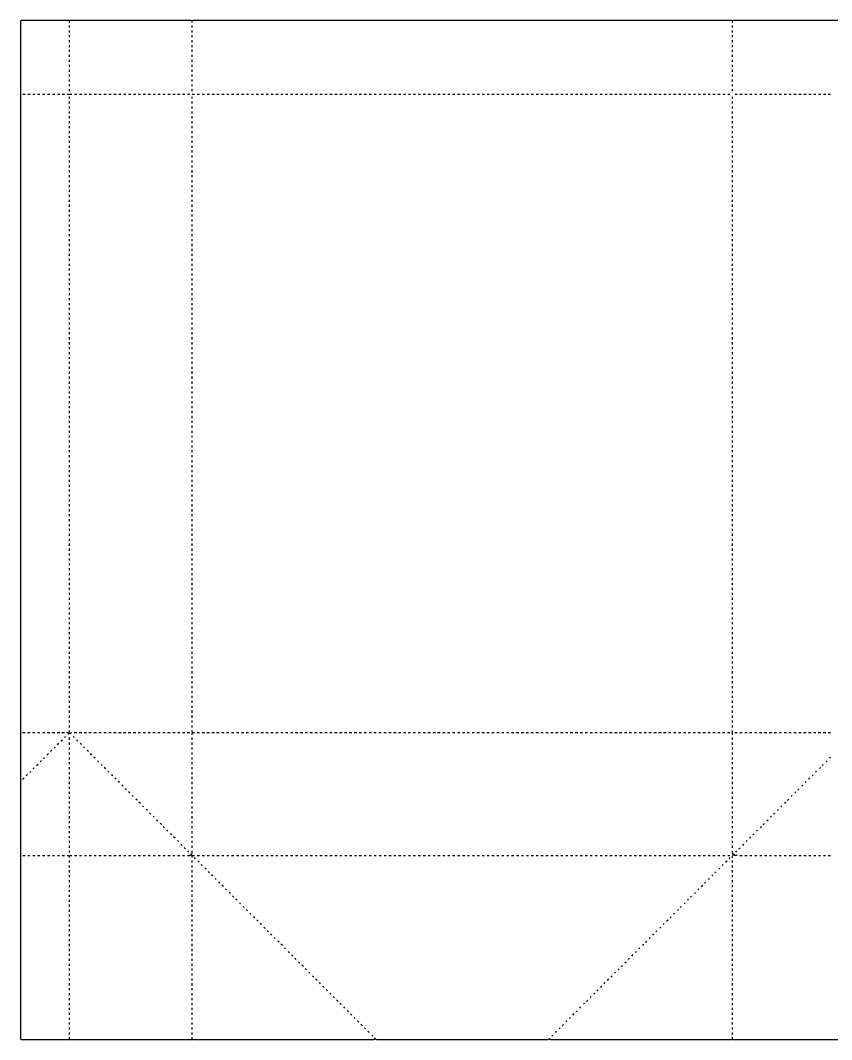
# Model space of a CAD drawing. Extents: x 898 to 8693, y 566 to 5467.
# Drawn here: x 898 to 4800, y 566 to 5467 of the extents above; entities that cross this region are included whole.
import ezdxf

# ---------------------------------------------------------------- set-up
doc = ezdxf.new("R2010")
doc.units = 0
doc.layers.get('0').update_dxf_attribs({"linetype": 'CONTINUOUS'})

msp = doc.modelspace()

# ---------------------------------------------------------------- linework, layer by layer
at = {"color": 7, "linetype": 'CONTINUOUS'}
for points in [[(4909, 5467), (4327, 5467), (4324, 5465), (4320.1, 5466.2), (4319, 5467), (1728, 5467), (1726.9, 5466.2, -0.374448), (1720, 5467), (1138, 5467), (1136.1, 5465.8), (1135, 5465), (1131.9, 5465.8), (1131.1, 5466.2), (1130, 5467), (901, 5467), (899, 5465), (898, 5464), (898, 1810), (899, 1809), (899, 1806), (898, 1805), (898, 569), (901, 566), (1130, 566, -0.120666), (1134, 568, -0.120666), (1138, 566), (1720, 566, -0.120666), (1724, 568, -0.120666), (1728, 566), (2599, 566, -0.079147), (2605, 569)], [(1138, 2038, -0.169723), (1146, 2042)], [(1724, 2032, -0.130252), (1726, 2042), (1725.8, 2042.9), (1724.4, 2046.1), (1724, 2053)], [(1010, 1919, 0.150937), (1015, 1923)], [(960, 1869, 0.213245), (965, 1874)], [(4755, 1884, -0.087559), (4761, 1889)], [(4638, 1767, -0.087559), (4644, 1772)], [(4588, 1717, -0.087559), (4594, 1722)], [(4521, 1650, -0.087559), (4527, 1655)], [(4471, 1600, -0.087559), (4477, 1605)], [(4422, 1551, -0.09902), (4427, 1555)], [(4323, 1441, -0.211587), (4326, 1455), (4324.8, 1461.9, -0.184408), (4323, 1474)], [(4354, 1483, -0.087559), (4360, 1488)], [(1123, 1452, -0.225288), (1132, 1450), (1136, 1450), (1137.1, 1450.8, -0.169482), (1145, 1452)], [(1702, 1452, 0.158417), (1714, 1452, -0.682961), (1718, 1454), (1719, 1455), (1721, 1455)], [(4346, 1452), (4334, 1452), (4333, 1453, 0.964923), (4329, 1456), (4326, 1455)], [(4239, 1368, -0.087559), (4245, 1373)], [(4190, 1319, -0.09902), (4195, 1323)], [(4122, 1251, -0.087559), (4128, 1256)], [(4072, 1201, -0.087559), (4078, 1206)], [(3955, 1084, -0.087559), (3961, 1089)], [(3905, 1034, -0.087559), (3911, 1039)], [(3788, 917, -0.087559), (3794, 922)], [(3738, 867, -0.087559), (3744, 872)], [(3672, 801, -0.09902), (3677, 805)], [(3621, 750, -0.087559), (3627, 755)], [(3572, 701, -0.09902), (3577, 705)], [(3504, 633, -0.087559), (3510, 638)], [(2602, 574), (2605, 571), (2605, 569, -0.085094), (2611, 566), (3436, 566, -0.079147), (3442, 569, -0.216752), (3445, 574)], [(3442, 569, -0.085094), (3448, 566), (4319, 566, -0.120666), (4323, 568, -0.120666), (4327, 566), (4909, 566, -0.120666), (4913, 568, -0.120666), (4917, 566), (5500, 566, -0.120666), (5504, 568, -0.120666), (5508, 566), (6379, 566), (6382.9, 568.2), (6384, 569)], [(3454, 583, -0.087559), (3460, 588)]]:
    msp.add_lwpolyline(points, format="xyb", dxfattribs=at)
for points in [[(1134, 5457), (1134, 5465)], [(1134, 5433), (1134, 5443)], [(1724, 5457), (1724, 5465)], [(1724, 5433), (1724, 5443)], [(4323, 5457), (4323, 5465)], [(4323, 5433), (4323, 5443)], [(1134, 5409), (1134, 5419)], [(1134, 5386), (1134, 5396)], [(1724, 5409), (1724, 5419)], [(1724, 5386), (1724, 5396)], [(4323, 5409), (4323, 5419)], [(4323, 5386), (4323, 5396)], [(1134, 5362), (1134, 5372)], [(1134, 5339), (1134, 5348)], [(1724, 5362), (1724, 5372)], [(1724, 5339), (1724, 5348)], [(4323, 5362), (4323, 5372)], [(4323, 5339), (4323, 5348)], [(1134, 5315), (1134, 5325)], [(1134, 5291), (1134, 5301)], [(1724, 5315), (1724, 5325)], [(1724, 5291), (1724, 5301)], [(4323, 5315), (4323, 5325)], [(4323, 5291), (4323, 5301)], [(1134, 5268), (1134, 5277)], [(1134, 5244), (1134, 5254)], [(1724, 5268), (1724, 5277)], [(1724, 5244), (1724, 5254)], [(4323, 5268), (4323, 5277)], [(4323, 5244), (4323, 5254)], [(1134, 5220), (1134, 5230)], [(1134, 5197), (1134, 5207)], [(1724, 5220), (1724, 5230)], [(1724, 5197), (1724, 5207)], [(4323, 5220), (4323, 5230)], [(4323, 5197), (4323, 5207)], [(1134, 5173), (1134, 5183)], [(1134, 5150), (1134, 5159)], [(1724, 5173), (1724, 5183)], [(1724, 5150), (1724, 5159)], [(4323, 5173), (4323, 5183)], [(4323, 5150), (4323, 5159)], [(910, 5113), (921, 5113)], [(934, 5113), (945, 5113)], [(958, 5113), (968, 5113)], [(981, 5113), (992, 5113)], [(1005, 5113), (1016, 5113)], [(1028, 5113), (1039, 5113)], [(1052, 5113), (1063, 5113)], [(1076, 5113), (1087, 5113)], [(1099, 5113), (1110, 5113)], [(1123, 5113), (1146, 5113)], [(1134, 5126), (1134, 5136)], [(1134, 5091), (1134, 5100)], [(1158, 5113), (1169, 5113)], [(1182, 5113), (1193, 5113)], [(1206, 5113), (1216, 5113)], [(1229, 5113), (1240, 5113)], [(1253, 5113), (1264, 5113)], [(1276, 5113), (1287, 5113)], [(1300, 5113), (1311, 5113)], [(1324, 5113), (1335, 5113)], [(1347, 5113), (1358, 5113)], [(1371, 5113), (1382, 5113)], [(1395, 5113), (1405, 5113)], [(1418, 5113), (1429, 5113)], [(1442, 5113), (1453, 5113)], [(1465, 5113), (1476, 5113)], [(1489, 5113), (1500, 5113)], [(1513, 5113), (1524, 5113)], [(1536, 5113), (1547, 5113)], [(1560, 5113), (1571, 5113)], [(1584, 5113), (1594, 5113)], [(1607, 5113), (1618, 5113)], [(1631, 5113), (1642, 5113)], [(1654, 5113), (1665, 5113)], [(1678, 5113), (1689, 5113)], [(1702, 5113), (1713, 5113)], [(1724, 5126), (1724, 5136)], [(1724, 5091), (1724, 5100)], [(1725, 5113), (1736, 5113)], [(1749, 5113), (1760, 5113)], [(1773, 5113), (1783, 5113)], [(1796, 5113), (1807, 5113)], [(1820, 5113), (1831, 5113)], [(1843, 5113), (1854, 5113)], [(1867, 5113), (1878, 5113)], [(1891, 5113), (1901, 5113)], [(1914, 5113), (1925, 5113)], [(1938, 5113), (1949, 5113)], [(1962, 5113), (1972, 5113)], [(1985, 5113), (1996, 5113)], [(2009, 5113), (2020, 5113)], [(2032, 5113), (2043, 5113)], [(2056, 5113), (2067, 5113)], [(2080, 5113), (2090, 5113)], [(2103, 5113), (2114, 5113)], [(2127, 5113), (2138, 5113)], [(2151, 5113), (2161, 5113)], [(2174, 5113), (2185, 5113)], [(2198, 5113), (2209, 5113)], [(2221, 5113), (2232, 5113)], [(2245, 5113), (2256, 5113)], [(2269, 5113), (2279, 5113)], [(2292, 5113), (2303, 5113)], [(2316, 5113), (2327, 5113)], [(2339, 5113), (2350, 5113)], [(2363, 5113), (2374, 5113)], [(2387, 5113), (2398, 5113)], [(2410, 5113), (2421, 5113)], [(2434, 5113), (2445, 5113)], [(2458, 5113), (2468, 5113)], [(2481, 5113), (2492, 5113)], [(2505, 5113), (2516, 5113)], [(2528, 5113), (2539, 5113)], [(2552, 5113), (2563, 5113)], [(2576, 5113), (2587, 5113)], [(2599, 5113), (2610, 5113)], [(2623, 5113), (2634, 5113)], [(2647, 5113), (2657, 5113)], [(2670, 5113), (2681, 5113)], [(2694, 5113), (2705, 5113)], [(2717, 5113), (2728, 5113)], [(2741, 5113), (2752, 5113)], [(2765, 5113), (2775, 5113)], [(2788, 5113), (2799, 5113)], [(2812, 5113), (2823, 5113)], [(2836, 5113), (2846, 5113)], [(2859, 5113), (2870, 5113)], [(2883, 5113), (2894, 5113)], [(2906, 5113), (2917, 5113)], [(2930, 5113), (2941, 5113)], [(2954, 5113), (2964, 5113)], [(2977, 5113), (2988, 5113)], [(3001, 5113), (3012, 5113)], [(3025, 5113), (3035, 5113)], [(3048, 5113), (3059, 5113)], [(3072, 5113), (3083, 5113)], [(3095, 5113), (3106, 5113)], [(3119, 5113), (3130, 5113)], [(3143, 5113), (3153, 5113)], [(3166, 5113), (3177, 5113)], [(3190, 5113), (3201, 5113)], [(3214, 5113), (3224, 5113)], [(3237, 5113), (3248, 5113)], [(3261, 5113), (3272, 5113)], [(3284, 5113), (3295, 5113)], [(3308, 5113), (3319, 5113)], [(3332, 5113), (3342, 5113)], [(3355, 5113), (3366, 5113)], [(3379, 5113), (3390, 5113)], [(3402, 5113), (3413, 5113)], [(3426, 5113), (3437, 5113)], [(3450, 5113), (3461, 5113)], [(3473, 5113), (3484, 5113)], [(3497, 5113), (3508, 5113)], [(3521, 5113), (3531, 5113)], [(3544, 5113), (3555, 5113)], [(3568, 5113), (3579, 5113)], [(3591, 5113), (3602, 5113)], [(3615, 5113), (3626, 5113)], [(3639, 5113), (3650, 5113)], [(3662, 5113), (3673, 5113)], [(3686, 5113), (3697, 5113)], [(3710, 5113), (3720, 5113)], [(3733, 5113), (3744, 5113)], [(3757, 5113), (3768, 5113)], [(3780, 5113), (3791, 5113)], [(3804, 5113), (3815, 5113)], [(3828, 5113), (3838, 5113)], [(3851, 5113), (3862, 5113)], [(3875, 5113), (3886, 5113)], [(3899, 5113), (3909, 5113)], [(3922, 5113), (3933, 5113)], [(3946, 5113), (3957, 5113)], [(3969, 5113), (3980, 5113)], [(3993, 5113), (4004, 5113)], [(4017, 5113), (4027, 5113)], [(4040, 5113), (4051, 5113)], [(4064, 5113), (4075, 5113)], [(4088, 5113), (4098, 5113)], [(4111, 5113), (4122, 5113)], [(4135, 5113), (4146, 5113)], [(4158, 5113), (4169, 5113)], [(4182, 5113), (4193, 5113)], [(4206, 5113), (4216, 5113)], [(4229, 5113), (4240, 5113)], [(4253, 5113), (4264, 5113)], [(4276, 5113), (4287, 5113)], [(4300, 5113), (4311, 5113)], [(4323, 5126), (4323, 5136)], [(4323, 5091), (4323, 5100)], [(4336, 5113), (4346, 5113)], [(4359, 5113), (4370, 5113)], [(4383, 5113), (4394, 5113)], [(4406, 5113), (4417, 5113)], [(4430, 5113), (4441, 5113)], [(4454, 5113), (4464, 5113)], [(4477, 5113), (4488, 5113)], [(4501, 5113), (4512, 5113)], [(4525, 5113), (4535, 5113)], [(4548, 5113), (4559, 5113)], [(4572, 5113), (4583, 5113)], [(4595, 5113), (4606, 5113)], [(4619, 5113), (4630, 5113)], [(4643, 5113), (4653, 5113)], [(4666, 5113), (4677, 5113)], [(4690, 5113), (4701, 5113)], [(4714, 5113), (4724, 5113)], [(4737, 5113), (4748, 5113)], [(4761, 5113), (4772, 5113)], [(4784, 5113), (4795, 5113)], [(1134, 5067), (1134, 5077)], [(1134, 5043), (1134, 5053)], [(1724, 5067), (1724, 5077)], [(1724, 5043), (1724, 5053)], [(4323, 5067), (4323, 5077)], [(4323, 5043), (4323, 5053)], [(1134, 5020), (1134, 5029)], [(1134, 4996), (1134, 5006)], [(1724, 5020), (1724, 5029)], [(1724, 4996), (1724, 5006)], [(4323, 5020), (4323, 5029)], [(4323, 4996), (4323, 5006)], [(1134, 4972), (1134, 4982)], [(1134, 4949), (1134, 4959)], [(1724, 4972), (1724, 4982)], [(1724, 4949), (1724, 4959)], [(4323, 4972), (4323, 4982)], [(4323, 4949), (4323, 4959)], [(1134, 4925), (1134, 4935)], [(1134, 4902), (1134, 4911)], [(1724, 4925), (1724, 4935)], [(1724, 4902), (1724, 4911)], [(4323, 4925), (4323, 4935)], [(4323, 4902), (4323, 4911)], [(1134, 4878), (1134, 4888)], [(1134, 4854), (1134, 4864)], [(1724, 4878), (1724, 4888)], [(1724, 4854), (1724, 4864)], [(4323, 4878), (4323, 4888)], [(4323, 4854), (4323, 4864)], [(1134, 4831), (1134, 4841)], [(1134, 4807), (1134, 4817)], [(1724, 4831), (1724, 4841)], [(1724, 4807), (1724, 4817)], [(4323, 4831), (4323, 4841)], [(4323, 4807), (4323, 4817)], [(1134, 4783), (1134, 4793)], [(1134, 4760), (1134, 4770)], [(1724, 4783), (1724, 4793)], [(1724, 4760), (1724, 4770)], [(4323, 4783), (4323, 4793)], [(4323, 4760), (4323, 4770)], [(1134, 4736), (1134, 4746)], [(1134, 4713), (1134, 4722)], [(1724, 4736), (1724, 4746)], [(1724, 4713), (1724, 4722)], [(4323, 4736), (4323, 4746)], [(4323, 4713), (4323, 4722)], [(1134, 4689), (1134, 4699)], [(1134, 4665), (1134, 4675)], [(1724, 4689), (1724, 4699)], [(1724, 4665), (1724, 4675)], [(4323, 4689), (4323, 4699)], [(4323, 4665), (4323, 4675)], [(1134, 4642), (1134, 4652)], [(1134, 4618), (1134, 4628)], [(1724, 4642), (1724, 4652)], [(1724, 4618), (1724, 4628)], [(4323, 4642), (4323, 4652)], [(4323, 4618), (4323, 4628)], [(1134, 4594), (1134, 4604)], [(1134, 4571), (1134, 4581)], [(1724, 4594), (1724, 4604)], [(1724, 4571), (1724, 4581)], [(4323, 4594), (4323, 4604)], [(4323, 4571), (4323, 4581)], [(1134, 4547), (1134, 4557)], [(1134, 4524), (1134, 4533)], [(1134, 4500), (1134, 4510)], [(1724, 4547), (1724, 4557)], [(1724, 4524), (1724, 4533)], [(1724, 4500), (1724, 4510)], [(4323, 4547), (4323, 4557)], [(4323, 4524), (4323, 4533)], [(4323, 4500), (4323, 4510)], [(1134, 4476), (1134, 4486)], [(1134, 4453), (1134, 4463)], [(1724, 4476), (1724, 4486)], [(1724, 4453), (1724, 4463)], [(4323, 4476), (4323, 4486)], [(4323, 4453), (4323, 4463)], [(1134, 4429), (1134, 4439)], [(1134, 4406), (1134, 4415)], [(1724, 4429), (1724, 4439)], [(1724, 4406), (1724, 4415)], [(4323, 4429), (4323, 4439)], [(4323, 4406), (4323, 4415)], [(1134, 4382), (1134, 4392)], [(1134, 4358), (1134, 4368)], [(1724, 4382), (1724, 4392)], [(1724, 4358), (1724, 4368)], [(4323, 4382), (4323, 4392)], [(4323, 4358), (4323, 4368)], [(1134, 4335), (1134, 4344)], [(1134, 4311), (1134, 4321)], [(1724, 4335), (1724, 4344)], [(1724, 4311), (1724, 4321)], [(4323, 4335), (4323, 4344)], [(4323, 4311), (4323, 4321)], [(1134, 4287), (1134, 4297)], [(1134, 4264), (1134, 4274)], [(1724, 4287), (1724, 4297)], [(1724, 4264), (1724, 4274)], [(4323, 4287), (4323, 4297)], [(4323, 4264), (4323, 4274)], [(1134, 4240), (1134, 4250)], [(1134, 4217), (1134, 4226)], [(1724, 4240), (1724, 4250)], [(1724, 4217), (1724, 4226)], [(4323, 4240), (4323, 4250)], [(4323, 4217), (4323, 4226)], [(1134, 4193), (1134, 4203)], [(1134, 4169), (1134, 4179)], [(1724, 4193), (1724, 4203)], [(1724, 4169), (1724, 4179)], [(4323, 4193), (4323, 4203)], [(4323, 4169), (4323, 4179)], [(1134, 4146), (1134, 4155)], [(1134, 4122), (1134, 4132)], [(1724, 4146), (1724, 4155)], [(1724, 4122), (1724, 4132)], [(4323, 4146), (4323, 4155)], [(4323, 4122), (4323, 4132)], [(1134, 4098), (1134, 4108)], [(1134, 4075), (1134, 4085)], [(1724, 4098), (1724, 4108)], [(1724, 4075), (1724, 4085)], [(4323, 4098), (4323, 4108)], [(4323, 4075), (4323, 4085)], [(1134, 4051), (1134, 4061)], [(1134, 4028), (1134, 4037)], [(1724, 4051), (1724, 4061)], [(1724, 4028), (1724, 4037)], [(4323, 4051), (4323, 4061)], [(4323, 4028), (4323, 4037)], [(1134, 4004), (1134, 4014)], [(1134, 3980), (1134, 3990)], [(1724, 4004), (1724, 4014)], [(1724, 3980), (1724, 3990)], [(4323, 4004), (4323, 4014)], [(4323, 3980), (4323, 3990)], [(1134, 3957), (1134, 3967)], [(1134, 3933), (1134, 3943)], [(1724, 3957), (1724, 3967)], [(1724, 3933), (1724, 3943)], [(4323, 3957), (4323, 3967)], [(4323, 3933), (4323, 3943)], [(1134, 3909), (1134, 3919)], [(1134, 3886), (1134, 3896)], [(1134, 3862), (1134, 3872)], [(1724, 3909), (1724, 3919)], [(1724, 3886), (1724, 3896)], [(1724, 3862), (1724, 3872)], [(4323, 3909), (4323, 3919)], [(4323, 3886), (4323, 3896)], [(4323, 3862), (4323, 3872)], [(1134, 3839), (1134, 3848)], [(1134, 3815), (1134, 3825)], [(1724, 3839), (1724, 3848)], [(1724, 3815), (1724, 3825)], [(4323, 3839), (4323, 3848)], [(4323, 3815), (4323, 3825)], [(1134, 3791), (1134, 3801)], [(1134, 3768), (1134, 3778)], [(1724, 3791), (1724, 3801)], [(1724, 3768), (1724, 3778)], [(4323, 3791), (4323, 3801)], [(4323, 3768), (4323, 3778)], [(1134, 3744), (1134, 3754)], [(1134, 3720), (1134, 3730)], [(1724, 3744), (1724, 3754)], [(1724, 3720), (1724, 3730)], [(4323, 3744), (4323, 3754)], [(4323, 3720), (4323, 3730)], [(1134, 3697), (1134, 3707)], [(1134, 3673), (1134, 3683)], [(1724, 3697), (1724, 3707)], [(1724, 3673), (1724, 3683)], [(4323, 3697), (4323, 3707)], [(4323, 3673), (4323, 3683)], [(1134, 3650), (1134, 3659)], [(1134, 3626), (1134, 3636)], [(1724, 3650), (1724, 3659)], [(1724, 3626), (1724, 3636)], [(4323, 3650), (4323, 3659)], [(4323, 3626), (4323, 3636)], [(1134, 3602), (1134, 3612)], [(1134, 3579), (1134, 3589)], [(1724, 3602), (1724, 3612)], [(1724, 3579), (1724, 3589)], [(4323, 3602), (4323, 3612)], [(4323, 3579), (4323, 3589)], [(1134, 3555), (1134, 3565)], [(1134, 3532), (1134, 3541)], [(1724, 3555), (1724, 3565)], [(1724, 3532), (1724, 3541)], [(4323, 3555), (4323, 3565)], [(4323, 3532), (4323, 3541)], [(1134, 3508), (1134, 3518)], [(1134, 3484), (1134, 3494)], [(1724, 3508), (1724, 3518)], [(1724, 3484), (1724, 3494)], [(4323, 3508), (4323, 3518)], [(4323, 3484), (4323, 3494)], [(1134, 3461), (1134, 3470)], [(1134, 3437), (1134, 3447)], [(1724, 3461), (1724, 3470)], [(1724, 3437), (1724, 3447)], [(4323, 3461), (4323, 3470)], [(4323, 3437), (4323, 3447)], [(1134, 3413), (1134, 3423)], [(1134, 3390), (1134, 3400)], [(1724, 3413), (1724, 3423)], [(1724, 3390), (1724, 3400)], [(4323, 3413), (4323, 3423)], [(4323, 3390), (4323, 3400)], [(1134, 3366), (1134, 3376)], [(1134, 3343), (1134, 3352)], [(1724, 3366), (1724, 3376)], [(1724, 3343), (1724, 3352)], [(4323, 3366), (4323, 3376)], [(4323, 3343), (4323, 3352)], [(1134, 3319), (1134, 3329)], [(1134, 3295), (1134, 3305)], [(1724, 3319), (1724, 3329)], [(1724, 3295), (1724, 3305)], [(4323, 3319), (4323, 3329)], [(4323, 3295), (4323, 3305)], [(1134, 3272), (1134, 3281)], [(1134, 3248), (1134, 3258)], [(1724, 3272), (1724, 3281)], [(1724, 3248), (1724, 3258)], [(4323, 3272), (4323, 3281)], [(4323, 3248), (4323, 3258)], [(1134, 3224), (1134, 3234)], [(1134, 3201), (1134, 3211)], [(1134, 3177), (1134, 3187)], [(1724, 3224), (1724, 3234)], [(1724, 3201), (1724, 3211)], [(1724, 3177), (1724, 3187)], [(4323, 3224), (4323, 3234)], [(4323, 3201), (4323, 3211)], [(4323, 3177), (4323, 3187)], [(1134, 3154), (1134, 3163)], [(1134, 3130), (1134, 3140)], [(1724, 3154), (1724, 3163)], [(1724, 3130), (1724, 3140)], [(4323, 3154), (4323, 3163)], [(4323, 3130), (4323, 3140)], [(1134, 3106), (1134, 3116)], [(1134, 3083), (1134, 3093)], [(1724, 3106), (1724, 3116)], [(1724, 3083), (1724, 3093)], [(4323, 3106), (4323, 3116)], [(4323, 3083), (4323, 3093)], [(1134, 3059), (1134, 3069)], [(1134, 3035), (1134, 3045)], [(1724, 3059), (1724, 3069)], [(1724, 3035), (1724, 3045)], [(4323, 3059), (4323, 3069)], [(4323, 3035), (4323, 3045)], [(1134, 3012), (1134, 3022)], [(1134, 2988), (1134, 2998)], [(1724, 3012), (1724, 3022)], [(1724, 2988), (1724, 2998)], [(4323, 3012), (4323, 3022)], [(4323, 2988), (4323, 2998)], [(1134, 2965), (1134, 2974)], [(1134, 2941), (1134, 2951)], [(1724, 2965), (1724, 2974)], [(1724, 2941), (1724, 2951)], [(4323, 2965), (4323, 2974)], [(4323, 2941), (4323, 2951)], [(1134, 2917), (1134, 2927)], [(1134, 2894), (1134, 2904)], [(1724, 2917), (1724, 2927)], [(1724, 2894), (1724, 2904)], [(4323, 2917), (4323, 2927)], [(4323, 2894), (4323, 2904)], [(1134, 2870), (1134, 2880)], [(1134, 2847), (1134, 2856)], [(1724, 2870), (1724, 2880)], [(1724, 2847), (1724, 2856)], [(4323, 2870), (4323, 2880)], [(4323, 2847), (4323, 2856)], [(1134, 2823), (1134, 2833)], [(1134, 2799), (1134, 2809)], [(1724, 2823), (1724, 2833)], [(1724, 2799), (1724, 2809)], [(4323, 2823), (4323, 2833)], [(4323, 2799), (4323, 2809)], [(1134, 2776), (1134, 2785)], [(1134, 2752), (1134, 2762)], [(1724, 2776), (1724, 2785)], [(1724, 2752), (1724, 2762)], [(4323, 2776), (4323, 2785)], [(4323, 2752), (4323, 2762)], [(1134, 2728), (1134, 2738)], [(1134, 2705), (1134, 2715)], [(1724, 2728), (1724, 2738)], [(1724, 2705), (1724, 2715)], [(4323, 2728), (4323, 2738)], [(4323, 2705), (4323, 2715)], [(1134, 2681), (1134, 2691)], [(1134, 2658), (1134, 2667)], [(1724, 2681), (1724, 2691)], [(1724, 2658), (1724, 2667)], [(4323, 2681), (4323, 2691)], [(4323, 2658), (4323, 2667)], [(1134, 2634), (1134, 2644)], [(1134, 2610), (1134, 2620)], [(1724, 2634), (1724, 2644)], [(1724, 2610), (1724, 2620)], [(4323, 2634), (4323, 2644)], [(4323, 2610), (4323, 2620)], [(1134, 2587), (1134, 2596)], [(1134, 2563), (1134, 2573)], [(1134, 2539), (1134, 2549)], [(1724, 2587), (1724, 2596)], [(1724, 2563), (1724, 2573)], [(1724, 2539), (1724, 2549)], [(4323, 2587), (4323, 2596)], [(4323, 2563), (4323, 2573)], [(4323, 2539), (4323, 2549)], [(1134, 2516), (1134, 2526)], [(1134, 2492), (1134, 2502)], [(1724, 2516), (1724, 2526)], [(1724, 2492), (1724, 2502)], [(4323, 2516), (4323, 2526)], [(4323, 2492), (4323, 2502)], [(1134, 2469), (1134, 2478)], [(1134, 2445), (1134, 2455)], [(1724, 2469), (1724, 2478)], [(1724, 2445), (1724, 2455)], [(4323, 2469), (4323, 2478)], [(4323, 2445), (4323, 2455)], [(1134, 2421), (1134, 2431)], [(1134, 2398), (1134, 2408)], [(1724, 2421), (1724, 2431)], [(1724, 2398), (1724, 2408)], [(4323, 2421), (4323, 2431)], [(4323, 2398), (4323, 2408)], [(1134, 2374), (1134, 2384)], [(1134, 2350), (1134, 2360)], [(1724, 2374), (1724, 2384)], [(1724, 2350), (1724, 2360)], [(4323, 2374), (4323, 2384)], [(4323, 2350), (4323, 2360)], [(1134, 2327), (1134, 2337)], [(1134, 2303), (1134, 2313)], [(1724, 2327), (1724, 2337)], [(1724, 2303), (1724, 2313)], [(4323, 2327), (4323, 2337)], [(4323, 2303), (4323, 2313)], [(1134, 2280), (1134, 2289)], [(1134, 2256), (1134, 2266)], [(1724, 2280), (1724, 2289)], [(1724, 2256), (1724, 2266)], [(4323, 2280), (4323, 2289)], [(4323, 2256), (4323, 2266)], [(1134, 2232), (1134, 2242)], [(1134, 2209), (1134, 2219)], [(1724, 2232), (1724, 2242)], [(1724, 2209), (1724, 2219)], [(4323, 2232), (4323, 2242)], [(4323, 2209), (4323, 2219)], [(1134, 2185), (1134, 2195)], [(1134, 2161), (1134, 2171)], [(1724, 2185), (1724, 2195)], [(1724, 2161), (1724, 2171)], [(4323, 2185), (4323, 2195)], [(4323, 2161), (4323, 2171)], [(1134, 2138), (1134, 2148)], [(1134, 2114), (1134, 2124)], [(1724, 2138), (1724, 2148)], [(1724, 2114), (1724, 2124)], [(4323, 2138), (4323, 2148)], [(4323, 2114), (4323, 2124)], [(1134, 2091), (1134, 2100)], [(1134, 2067), (1134, 2077)], [(1724, 2091), (1724, 2100)], [(1724, 2067), (1724, 2077)], [(4323, 2091), (4323, 2100)], [(4323, 2067), (4323, 2077)], [(909, 2042), (921, 2042)], [(933, 2042), (945, 2042)], [(957, 2042), (968, 2042)], [(980, 2042), (992, 2042)], [(1004, 2042), (1016, 2042)], [(1027, 2042), (1039, 2042)], [(1051, 2042), (1063, 2042)], [(1075, 2042), (1087, 2042)], [(1098, 2042), (1110, 2042)], [(1110, 2018), (1115, 2023)], [(1139, 2037), (1138, 2038), (1137, 2039), (1134, 2039), (1129.1, 2039.4), (1122, 2042)], [(1127, 2036), (1127.9, 2036.2), (1134, 2038), (1134, 2039), (1134, 2053)], [(1134, 2008), (1134, 2018)], [(1157, 2019), (1152, 2024)], [(1157, 2042), (1169, 2042)], [(1181, 2042), (1193, 2042)], [(1205, 2042), (1216, 2042)], [(1228, 2042), (1240, 2042)], [(1252, 2042), (1264, 2042)], [(1275, 2042), (1287, 2042)], [(1299, 2042), (1311, 2042)], [(1323, 2042), (1335, 2042)], [(1346, 2042), (1358, 2042)], [(1370, 2042), (1382, 2042)], [(1394, 2042), (1405, 2042)], [(1417, 2042), (1429, 2042)], [(1441, 2042), (1453, 2042)], [(1464, 2042), (1476, 2042)], [(1488, 2042), (1500, 2042)], [(1512, 2042), (1524, 2042)], [(1535, 2042), (1547, 2042)], [(1559, 2042), (1571, 2042)], [(1583, 2042), (1594, 2042)], [(1606, 2042), (1618, 2042)], [(1630, 2042), (1642, 2042)], [(1653, 2042), (1665, 2042)], [(1677, 2042), (1689, 2042)], [(1701, 2042), (1713, 2042)], [(1724, 2008), (1724, 2018)], [(1726, 2042), (1736, 2042)], [(1748, 2042), (1760, 2042)], [(1772, 2042), (1783, 2042)], [(1795, 2042), (1807, 2042)], [(1819, 2042), (1831, 2042)], [(1842, 2042), (1854, 2042)], [(1866, 2042), (1878, 2042)], [(1890, 2042), (1901, 2042)], [(1913, 2042), (1925, 2042)], [(1937, 2042), (1949, 2042)], [(1961, 2042), (1972, 2042)], [(1984, 2042), (1996, 2042)], [(2008, 2042), (2020, 2042)], [(2031, 2042), (2043, 2042)], [(2055, 2042), (2067, 2042)], [(2079, 2042), (2090, 2042)], [(2102, 2042), (2114, 2042)], [(2126, 2042), (2138, 2042)], [(2150, 2042), (2161, 2042)], [(2173, 2042), (2185, 2042)], [(2197, 2042), (2209, 2042)], [(2220, 2042), (2232, 2042)], [(2244, 2042), (2256, 2042)], [(2268, 2042), (2279, 2042)], [(2291, 2042), (2303, 2042)], [(2315, 2042), (2327, 2042)], [(2338, 2042), (2350, 2042)], [(2362, 2042), (2374, 2042)], [(2386, 2042), (2398, 2042)], [(2409, 2042), (2421, 2042)], [(2433, 2042), (2445, 2042)], [(2457, 2042), (2468, 2042)], [(2480, 2042), (2492, 2042)], [(2504, 2042), (2516, 2042)], [(2527, 2042), (2539, 2042)], [(2551, 2042), (2563, 2042)], [(2575, 2042), (2587, 2042)], [(2598, 2042), (2610, 2042)], [(2622, 2042), (2634, 2042)], [(2646, 2042), (2657, 2042)], [(2669, 2042), (2681, 2042)], [(2693, 2042), (2705, 2042)], [(2716, 2042), (2728, 2042)], [(2740, 2042), (2752, 2042)], [(2764, 2042), (2775, 2042)], [(2787, 2042), (2799, 2042)], [(2811, 2042), (2823, 2042)], [(2835, 2042), (2846, 2042)], [(2858, 2042), (2870, 2042)], [(2882, 2042), (2894, 2042)], [(2905, 2042), (2917, 2042)], [(2929, 2042), (2941, 2042)], [(2953, 2042), (2964, 2042)], [(2976, 2042), (2988, 2042)], [(3000, 2042), (3012, 2042)], [(3024, 2042), (3035, 2042)], [(3047, 2042), (3059, 2042)], [(3071, 2042), (3083, 2042)], [(3094, 2042), (3106, 2042)], [(3118, 2042), (3130, 2042)], [(3142, 2042), (3153, 2042)], [(3165, 2042), (3177, 2042)], [(3189, 2042), (3201, 2042)], [(3213, 2042), (3224, 2042)], [(3236, 2042), (3248, 2042)], [(3260, 2042), (3272, 2042)], [(3283, 2042), (3295, 2042)], [(3307, 2042), (3319, 2042)], [(3331, 2042), (3342, 2042)], [(3354, 2042), (3366, 2042)], [(3378, 2042), (3390, 2042)], [(3401, 2042), (3413, 2042)], [(3425, 2042), (3437, 2042)], [(3449, 2042), (3461, 2042)], [(3472, 2042), (3484, 2042)], [(3496, 2042), (3508, 2042)], [(3520, 2042), (3531, 2042)], [(3543, 2042), (3555, 2042)], [(3567, 2042), (3579, 2042)], [(3590, 2042), (3602, 2042)], [(3614, 2042), (3626, 2042)], [(3638, 2042), (3650, 2042)], [(3661, 2042), (3673, 2042)], [(3685, 2042), (3697, 2042)], [(3709, 2042), (3720, 2042)], [(3732, 2042), (3744, 2042)], [(3756, 2042), (3768, 2042)], [(3779, 2042), (3791, 2042)], [(3803, 2042), (3815, 2042)], [(3827, 2042), (3838, 2042)], [(3850, 2042), (3862, 2042)], [(3874, 2042), (3886, 2042)], [(3898, 2042), (3909, 2042)], [(3921, 2042), (3933, 2042)], [(3945, 2042), (3957, 2042)], [(3968, 2042), (3980, 2042)], [(3992, 2042), (4004, 2042)], [(4016, 2042), (4027, 2042)], [(4039, 2042), (4051, 2042)], [(4063, 2042), (4075, 2042)], [(4087, 2042), (4098, 2042)], [(4110, 2042), (4122, 2042)], [(4134, 2042), (4146, 2042)], [(4157, 2042), (4169, 2042)], [(4181, 2042), (4193, 2042)], [(4205, 2042), (4216, 2042)], [(4228, 2042), (4240, 2042)], [(4252, 2042), (4264, 2042)], [(4275, 2042), (4287, 2042)], [(4299, 2042), (4311, 2042)], [(4323, 2032), (4323, 2053)], [(4323, 2008), (4323, 2018)], [(4335, 2042), (4346, 2042)], [(4358, 2042), (4370, 2042)], [(4382, 2042), (4394, 2042)], [(4405, 2042), (4417, 2042)], [(4429, 2042), (4441, 2042)], [(4453, 2042), (4464, 2042)], [(4476, 2042), (4488, 2042)], [(4500, 2042), (4512, 2042)], [(4524, 2042), (4535, 2042)], [(4547, 2042), (4559, 2042)], [(4571, 2042), (4583, 2042)], [(4594, 2042), (4606, 2042)], [(4618, 2042), (4630, 2042)], [(4642, 2042), (4653, 2042)], [(4665, 2042), (4677, 2042)], [(4689, 2042), (4701, 2042)], [(4713, 2042), (4724, 2042)], [(4736, 2042), (4748, 2042)], [(4760, 2042), (4772, 2042)], [(4783, 2042), (4795, 2042)], [(1060, 1969), (1065, 1973)], [(1076, 1984), (1083, 1991)], [(1093, 2001), (1100, 2008)], [(1134, 1984), (1134, 1994)], [(1134, 1961), (1134, 1971)], [(1175, 2001), (1169, 2007)], [(1192, 1985), (1185, 1991)], [(1207, 1969), (1202, 1974)], [(1724, 1984), (1724, 1994)], [(1724, 1961), (1724, 1971)], [(4323, 1984), (4323, 1994)], [(4323, 1961), (4323, 1971)], [(1026, 1934), (1033, 1941)], [(1043, 1951), (1050, 1958)], [(1134, 1937), (1134, 1947)], [(1134, 1913), (1134, 1923)], [(1225, 1951), (1219, 1957)], [(1242, 1934), (1235, 1941)], [(1257, 1919), (1252, 1924)], [(1724, 1937), (1724, 1947)], [(1724, 1913), (1724, 1923)], [(4323, 1937), (4323, 1947)], [(4323, 1913), (4323, 1923)], [(4791, 1920), (4795, 1924)], [(976, 1884), (983, 1891)], [(993, 1901), (1000, 1908)], [(1134, 1890), (1134, 1900)], [(1134, 1866), (1134, 1876)], [(1274, 1902), (1269, 1907)], [(1292, 1884), (1287, 1889)], [(1309, 1868), (1301, 1875)], [(1724, 1890), (1724, 1900)], [(1724, 1866), (1724, 1876)], [(4323, 1890), (4323, 1900)], [(4323, 1866), (4323, 1876)], [(4741, 1870), (4746, 1875)], [(4773, 1902), (4778, 1907)], [(909, 1817), (916, 1824)], [(926, 1834), (933, 1841)], [(943, 1852), (948, 1856)], [(1134, 1843), (1134, 1852)], [(1134, 1819), (1134, 1829)], [(1324, 1852), (1319, 1857)], [(1342, 1834), (1336, 1840)], [(1359, 1818), (1352, 1824)], [(1724, 1843), (1724, 1852)], [(1724, 1819), (1724, 1829)], [(4323, 1843), (4323, 1852)], [(4323, 1819), (4323, 1829)], [(4689, 1818), (4696, 1825)], [(4706, 1835), (4711, 1840)], [(4723, 1852), (4728, 1857)], [(1134, 1795), (1134, 1805)], [(1134, 1772), (1134, 1782)], [(1374, 1802), (1369, 1807)], [(1392, 1784), (1386, 1790)], [(1409, 1767), (1402, 1774)], [(1724, 1795), (1724, 1805)], [(1724, 1772), (1724, 1782)], [(4323, 1795), (4323, 1805)], [(4323, 1772), (4323, 1782)], [(4656, 1785), (4661, 1790)], [(4673, 1802), (4678, 1807)], [(1134, 1748), (1134, 1758)], [(1134, 1724), (1134, 1734)], [(1424, 1752), (1418, 1758)], [(1441, 1735), (1436, 1740)], [(1459, 1717), (1453, 1723)], [(1724, 1748), (1724, 1758)], [(1724, 1724), (1724, 1734)], [(4323, 1748), (4323, 1758)], [(4323, 1724), (4323, 1734)], [(4606, 1735), (4611, 1740)], [(4624, 1753), (4628, 1757)], [(1134, 1701), (1134, 1711)], [(1134, 1677), (1134, 1687)], [(1476, 1701), (1468, 1708)], [(1491, 1685), (1486, 1690)], [(1509, 1667), (1503, 1673)], [(1724, 1701), (1724, 1711)], [(1724, 1677), (1724, 1687)], [(4323, 1701), (4323, 1711)], [(4323, 1677), (4323, 1687)], [(4539, 1668), (4544, 1673)], [(4556, 1685), (4561, 1690)], [(4574, 1703), (4579, 1708)], [(1134, 1654), (1134, 1663)], [(1134, 1630), (1134, 1640)], [(1526, 1650), (1519, 1657)], [(1541, 1635), (1536, 1640)], [(1559, 1617), (1553, 1623)], [(1724, 1654), (1724, 1663)], [(1724, 1630), (1724, 1640)], [(4323, 1654), (4323, 1663)], [(4323, 1630), (4323, 1640)], [(4489, 1618), (4494, 1623)], [(4506, 1635), (4511, 1640)], [(1134, 1606), (1134, 1616)], [(1134, 1583), (1134, 1593)], [(1134, 1559), (1134, 1569)], [(1576, 1600), (1571, 1605)], [(1591, 1585), (1585, 1591)], [(1608, 1568), (1603, 1573)], [(1724, 1606), (1724, 1616)], [(1724, 1583), (1724, 1593)], [(1724, 1559), (1724, 1569)], [(4323, 1606), (4323, 1616)], [(4323, 1583), (4323, 1593)], [(4323, 1559), (4323, 1569)], [(4439, 1568), (4444, 1573)], [(4457, 1586), (4462, 1591)], [(1134, 1536), (1134, 1545)], [(1134, 1512), (1134, 1522)], [(1626, 1550), (1620, 1556)], [(1643, 1534), (1635, 1541)], [(1658, 1518), (1653, 1523)], [(1724, 1536), (1724, 1545)], [(1724, 1512), (1724, 1522)], [(4323, 1536), (4323, 1545)], [(4323, 1512), (4323, 1522)], [(4389, 1518), (4394, 1523)], [(4405, 1534), (4412, 1541)], [(1134, 1488), (1134, 1498)], [(1134, 1465), (1134, 1474)], [(1676, 1500), (1670, 1506)], [(1693, 1483), (1686, 1490)], [(1708, 1468), (1703, 1473)], [(1724, 1441), (1725, 1450), (1725, 1451), (1721, 1455), (1721, 1460), (1723.5, 1463), (1724, 1474)], [(1724, 1488), (1724, 1498)], [(4323, 1488), (4323, 1498)], [(4339, 1468), (4344, 1473)], [(4372, 1501), (4377, 1506)], [(910, 1452), (921, 1452)], [(934, 1452), (944, 1452)], [(958, 1452), (968, 1452)], [(981, 1452), (992, 1452)], [(1005, 1452), (1015, 1452)], [(1028, 1452), (1039, 1452)], [(1052, 1452), (1062, 1452)], [(1076, 1452), (1086, 1452)], [(1099, 1452), (1110, 1452)], [(1134, 1441), (1134, 1450)], [(1134, 1417), (1134, 1427)], [(1158, 1452), (1169, 1452)], [(1182, 1452), (1192, 1452)], [(1206, 1452), (1216, 1452)], [(1229, 1452), (1240, 1452)], [(1253, 1452), (1263, 1452)], [(1276, 1452), (1287, 1452)], [(1300, 1452), (1310, 1452)], [(1324, 1452), (1334, 1452)], [(1347, 1452), (1358, 1452)], [(1371, 1452), (1381, 1452)], [(1395, 1452), (1405, 1452)], [(1418, 1452), (1429, 1452)], [(1442, 1452), (1452, 1452)], [(1465, 1452), (1476, 1452)], [(1489, 1452), (1499, 1452)], [(1513, 1452), (1523, 1452)], [(1536, 1452), (1547, 1452)], [(1560, 1452), (1570, 1452)], [(1584, 1452), (1594, 1452)], [(1607, 1452), (1618, 1452)], [(1631, 1452), (1641, 1452)], [(1654, 1452), (1665, 1452)], [(1678, 1452), (1688, 1452)], [(1724, 1417), (1724, 1427)], [(1725, 1450), (1725.9, 1450.2), (1729.1, 1451.6), (1736, 1452)], [(1741, 1435), (1735, 1441)], [(1749, 1452), (1759, 1452)], [(1758, 1419), (1751, 1425)], [(1773, 1452), (1783, 1452)], [(1796, 1452), (1806, 1452)], [(1820, 1452), (1830, 1452)], [(1843, 1452), (1854, 1452)], [(1867, 1452), (1877, 1452)], [(1891, 1452), (1901, 1452)], [(1914, 1452), (1925, 1452)], [(1938, 1452), (1948, 1452)], [(1962, 1452), (1972, 1452)], [(1985, 1452), (1995, 1452)], [(2009, 1452), (2019, 1452)], [(2032, 1452), (2043, 1452)], [(2056, 1452), (2066, 1452)], [(2080, 1452), (2090, 1452)], [(2103, 1452), (2114, 1452)], [(2127, 1452), (2137, 1452)], [(2151, 1452), (2161, 1452)], [(2174, 1452), (2184, 1452)], [(2198, 1452), (2208, 1452)], [(2221, 1452), (2232, 1452)], [(2245, 1452), (2255, 1452)], [(2269, 1452), (2279, 1452)], [(2292, 1452), (2303, 1452)], [(2316, 1452), (2326, 1452)], [(2339, 1452), (2350, 1452)], [(2363, 1452), (2373, 1452)], [(2387, 1452), (2397, 1452)], [(2410, 1452), (2421, 1452)], [(2434, 1452), (2444, 1452)], [(2458, 1452), (2468, 1452)], [(2481, 1452), (2492, 1452)], [(2505, 1452), (2515, 1452)], [(2528, 1452), (2539, 1452)], [(2552, 1452), (2562, 1452)], [(2576, 1452), (2586, 1452)], [(2599, 1452), (2610, 1452)], [(2623, 1452), (2633, 1452)], [(2647, 1452), (2657, 1452)], [(2670, 1452), (2681, 1452)], [(2694, 1452), (2704, 1452)], [(2717, 1452), (2728, 1452)], [(2741, 1452), (2751, 1452)], [(2765, 1452), (2775, 1452)], [(2788, 1452), (2799, 1452)], [(2812, 1452), (2822, 1452)], [(2836, 1452), (2846, 1452)], [(2859, 1452), (2869, 1452)], [(2883, 1452), (2893, 1452)], [(2906, 1452), (2917, 1452)], [(2930, 1452), (2940, 1452)], [(2954, 1452), (2964, 1452)], [(2977, 1452), (2988, 1452)], [(3001, 1452), (3011, 1452)], [(3025, 1452), (3035, 1452)], [(3048, 1452), (3058, 1452)], [(3072, 1452), (3082, 1452)], [(3095, 1452), (3106, 1452)], [(3119, 1452), (3129, 1452)], [(3143, 1452), (3153, 1452)], [(3166, 1452), (3177, 1452)], [(3190, 1452), (3200, 1452)], [(3214, 1452), (3224, 1452)], [(3237, 1452), (3247, 1452)], [(3261, 1452), (3271, 1452)], [(3284, 1452), (3295, 1452)], [(3308, 1452), (3318, 1452)], [(3332, 1452), (3342, 1452)], [(3355, 1452), (3366, 1452)], [(3379, 1452), (3389, 1452)], [(3402, 1452), (3413, 1452)], [(3426, 1452), (3436, 1452)], [(3450, 1452), (3460, 1452)], [(3473, 1452), (3484, 1452)], [(3497, 1452), (3507, 1452)], [(3521, 1452), (3531, 1452)], [(3544, 1452), (3555, 1452)], [(3568, 1452), (3578, 1452)], [(3591, 1452), (3602, 1452)], [(3615, 1452), (3625, 1452)], [(3639, 1452), (3649, 1452)], [(3662, 1452), (3673, 1452)], [(3686, 1452), (3696, 1452)], [(3710, 1452), (3720, 1452)], [(3733, 1452), (3744, 1452)], [(3757, 1452), (3767, 1452)], [(3780, 1452), (3791, 1452)], [(3804, 1452), (3814, 1452)], [(3828, 1452), (3838, 1452)], [(3851, 1452), (3862, 1452)], [(3875, 1452), (3885, 1452)], [(3899, 1452), (3909, 1452)], [(3922, 1452), (3932, 1452)], [(3946, 1452), (3956, 1452)], [(3969, 1452), (3980, 1452)], [(3993, 1452), (4003, 1452)], [(4017, 1452), (4027, 1452)], [(4040, 1452), (4051, 1452)], [(4064, 1452), (4074, 1452)], [(4088, 1452), (4098, 1452)], [(4111, 1452), (4121, 1452)], [(4135, 1452), (4145, 1452)], [(4158, 1452), (4169, 1452)], [(4182, 1452), (4192, 1452)], [(4206, 1452), (4216, 1452)], [(4229, 1452), (4240, 1452)], [(4253, 1452), (4263, 1452)], [(4276, 1452), (4287, 1452)], [(4290, 1419), (4297, 1426)], [(4300, 1452), (4310, 1452)], [(4307, 1436), (4312, 1441)], [(4323, 1417), (4323, 1427)], [(4359, 1452), (4369, 1452)], [(4383, 1452), (4393, 1452)], [(4406, 1452), (4417, 1452)], [(4430, 1452), (4440, 1452)], [(4454, 1452), (4464, 1452)], [(4477, 1452), (4488, 1452)], [(4501, 1452), (4511, 1452)], [(4525, 1452), (4535, 1452)], [(4548, 1452), (4558, 1452)], [(4572, 1452), (4582, 1452)], [(4595, 1452), (4606, 1452)], [(4619, 1452), (4629, 1452)], [(4643, 1452), (4653, 1452)], [(4666, 1452), (4677, 1452)], [(4690, 1452), (4700, 1452)], [(4714, 1452), (4724, 1452)], [(4737, 1452), (4747, 1452)], [(4761, 1452), (4771, 1452)], [(4784, 1452), (4795, 1452)], [(1134, 1394), (1134, 1404)], [(1134, 1370), (1134, 1380)], [(1724, 1394), (1724, 1404)], [(1724, 1370), (1724, 1380)], [(1773, 1403), (1768, 1408)], [(1791, 1385), (1785, 1391)], [(1808, 1368), (1801, 1375)], [(4257, 1386), (4262, 1391)], [(4274, 1403), (4279, 1408)], [(4323, 1394), (4323, 1404)], [(4323, 1370), (4323, 1380)], [(1134, 1347), (1134, 1356)], [(1134, 1323), (1134, 1333)], [(1724, 1347), (1724, 1356)], [(1724, 1323), (1724, 1333)], [(1823, 1353), (1817, 1359)], [(1840, 1336), (1835, 1341)], [(1858, 1318), (1852, 1324)], [(4207, 1336), (4212, 1341)], [(4225, 1354), (4229, 1358)], [(4323, 1347), (4323, 1356)], [(4323, 1323), (4323, 1333)], [(1134, 1299), (1134, 1309)], [(1134, 1276), (1134, 1285)], [(1724, 1299), (1724, 1309)], [(1724, 1276), (1724, 1285)], [(1875, 1302), (1867, 1309)], [(1890, 1286), (1885, 1291)], [(4157, 1286), (4162, 1291)], [(4173, 1302), (4180, 1309)], [(4323, 1299), (4323, 1309)], [(4323, 1276), (4323, 1285)], [(1134, 1252), (1134, 1262)], [(1134, 1228), (1134, 1238)], [(1724, 1252), (1724, 1262)], [(1724, 1228), (1724, 1238)], [(1908, 1268), (1902, 1274)], [(1925, 1251), (1918, 1258)], [(1940, 1236), (1935, 1241)], [(4107, 1236), (4112, 1241)], [(4140, 1269), (4145, 1274)], [(4323, 1252), (4323, 1262)], [(4323, 1228), (4323, 1238)], [(1134, 1205), (1134, 1215)], [(1134, 1181), (1134, 1191)], [(1724, 1205), (1724, 1215)], [(1724, 1181), (1724, 1191)], [(1957, 1219), (1952, 1224)], [(1975, 1201), (1970, 1206)], [(1990, 1186), (1984, 1192)], [(4058, 1187), (4063, 1192)], [(4090, 1219), (4095, 1224)], [(4323, 1205), (4323, 1215)], [(4323, 1181), (4323, 1191)], [(1134, 1158), (1134, 1167)], [(1134, 1134), (1134, 1144)], [(1724, 1158), (1724, 1167)], [(1724, 1134), (1724, 1144)], [(2007, 1169), (2002, 1174)], [(2025, 1151), (2019, 1157)], [(2042, 1135), (2035, 1141)], [(4006, 1135), (4013, 1142)], [(4023, 1152), (4028, 1157)], [(4040, 1169), (4045, 1174)], [(4323, 1158), (4323, 1167)], [(4323, 1134), (4323, 1144)], [(1134, 1110), (1134, 1120)], [(1134, 1087), (1134, 1097)], [(1724, 1110), (1724, 1120)], [(1724, 1087), (1724, 1097)], [(2057, 1119), (2052, 1124)], [(2075, 1101), (2069, 1107)], [(2092, 1084), (2085, 1091)], [(3973, 1102), (3978, 1107)], [(3990, 1119), (3995, 1124)], [(4323, 1110), (4323, 1120)], [(4323, 1087), (4323, 1097)], [(1134, 1063), (1134, 1073)], [(1134, 1039), (1134, 1049)], [(1724, 1063), (1724, 1073)], [(1724, 1039), (1724, 1049)], [(2107, 1069), (2102, 1074)], [(2124, 1052), (2119, 1057)], [(2142, 1034), (2137, 1039)], [(3923, 1052), (3928, 1057)], [(3940, 1069), (3945, 1074)], [(4323, 1063), (4323, 1073)], [(4323, 1039), (4323, 1049)], [(1134, 1016), (1134, 1026)], [(1134, 992), (1134, 1002)], [(1724, 1016), (1724, 1026)], [(1724, 992), (1724, 1002)], [(2159, 1018), (2151, 1025)], [(2174, 1002), (2169, 1007)], [(2192, 984), (2186, 990)], [(3856, 985), (3861, 990)], [(3873, 1002), (3878, 1007)], [(3891, 1020), (3896, 1025)], [(4323, 1016), (4323, 1026)], [(4323, 992), (4323, 1002)], [(1134, 969), (1134, 978)], [(1134, 945), (1134, 955)], [(1724, 969), (1724, 978)], [(1724, 945), (1724, 955)], [(2209, 968), (2202, 974)], [(2224, 952), (2219, 957)], [(2242, 934), (2236, 940)], [(3806, 935), (3811, 940)], [(3823, 952), (3828, 957)], [(3839, 968), (3846, 975)], [(4323, 969), (4323, 978)], [(4323, 945), (4323, 955)], [(1134, 921), (1134, 931)], [(1134, 898), (1134, 908)], [(1134, 874), (1134, 884)], [(1724, 921), (1724, 931)], [(1724, 898), (1724, 908)], [(1724, 874), (1724, 884)], [(2259, 917), (2252, 924)], [(2274, 902), (2268, 908)], [(2291, 885), (2286, 890)], [(3756, 885), (3761, 890)], [(3774, 903), (3778, 907)], [(4323, 921), (4323, 931)], [(4323, 898), (4323, 908)], [(4323, 874), (4323, 884)], [(1134, 851), (1134, 860)], [(1134, 827), (1134, 837)], [(1724, 851), (1724, 860)], [(1724, 827), (1724, 837)], [(2309, 867), (2303, 873)], [(2326, 851), (2318, 858)], [(2341, 835), (2336, 840)], [(3706, 835), (3711, 840)], [(3722, 851), (3729, 858)], [(4323, 851), (4323, 860)], [(4323, 827), (4323, 837)], [(1134, 803), (1134, 813)], [(1134, 780), (1134, 789)], [(1724, 803), (1724, 813)], [(1724, 780), (1724, 789)], [(2359, 817), (2353, 823)], [(2376, 801), (2369, 807)], [(2391, 785), (2386, 790)], [(3656, 785), (3661, 790)], [(3689, 818), (3694, 823)], [(4323, 803), (4323, 813)], [(4323, 780), (4323, 789)], [(1134, 756), (1134, 766)], [(1134, 732), (1134, 742)], [(1724, 756), (1724, 766)], [(1724, 732), (1724, 742)], [(2409, 767), (2403, 773)], [(2426, 750), (2419, 757)], [(2441, 735), (2435, 741)], [(3607, 736), (3612, 741)], [(3639, 768), (3644, 773)], [(4323, 756), (4323, 766)], [(4323, 732), (4323, 742)], [(1134, 709), (1134, 719)], [(1134, 685), (1134, 695)], [(1724, 709), (1724, 719)], [(1724, 685), (1724, 695)], [(2458, 718), (2453, 723)], [(2476, 700), (2470, 706)], [(2493, 684), (2486, 690)], [(3555, 684), (3562, 691)], [(3589, 718), (3594, 723)], [(4323, 709), (4323, 719)], [(4323, 685), (4323, 695)], [(1134, 662), (1134, 671)], [(1134, 638), (1134, 648)], [(1724, 662), (1724, 671)], [(1724, 638), (1724, 648)], [(2508, 668), (2503, 673)], [(2526, 650), (2520, 656)], [(2543, 633), (2536, 640)], [(3522, 651), (3527, 656)], [(3539, 668), (3544, 673)], [(4323, 662), (4323, 671)], [(4323, 638), (4323, 648)], [(1134, 614), (1134, 624)], [(1134, 591), (1134, 600)], [(1724, 614), (1724, 624)], [(1724, 591), (1724, 600)], [(2558, 618), (2553, 623)], [(2575, 601), (2570, 606)], [(3472, 601), (3477, 606)], [(3489, 618), (3494, 623)], [(4323, 614), (4323, 624)], [(4323, 591), (4323, 600)], [(1134, 568), (1134, 577)], [(1724, 568), (1724, 577)], [(2593, 583), (2588, 588)], [(4323, 568), (4323, 577)]]:
    msp.add_lwpolyline(points, dxfattribs=at)
at = {"color": 251, "linetype": 'CONTINUOUS'}
msp.add_lwpolyline([(1714, 1452, 0.375), (1718, 1454)], format="xyb", dxfattribs=at)
at = {"color": 250, "linetype": 'CONTINUOUS'}
msp.add_lwpolyline([(4333, 1453, -0.218832), (4329, 1456)], format="xyb", dxfattribs=at)

doc.saveas('drawing.dxf')
